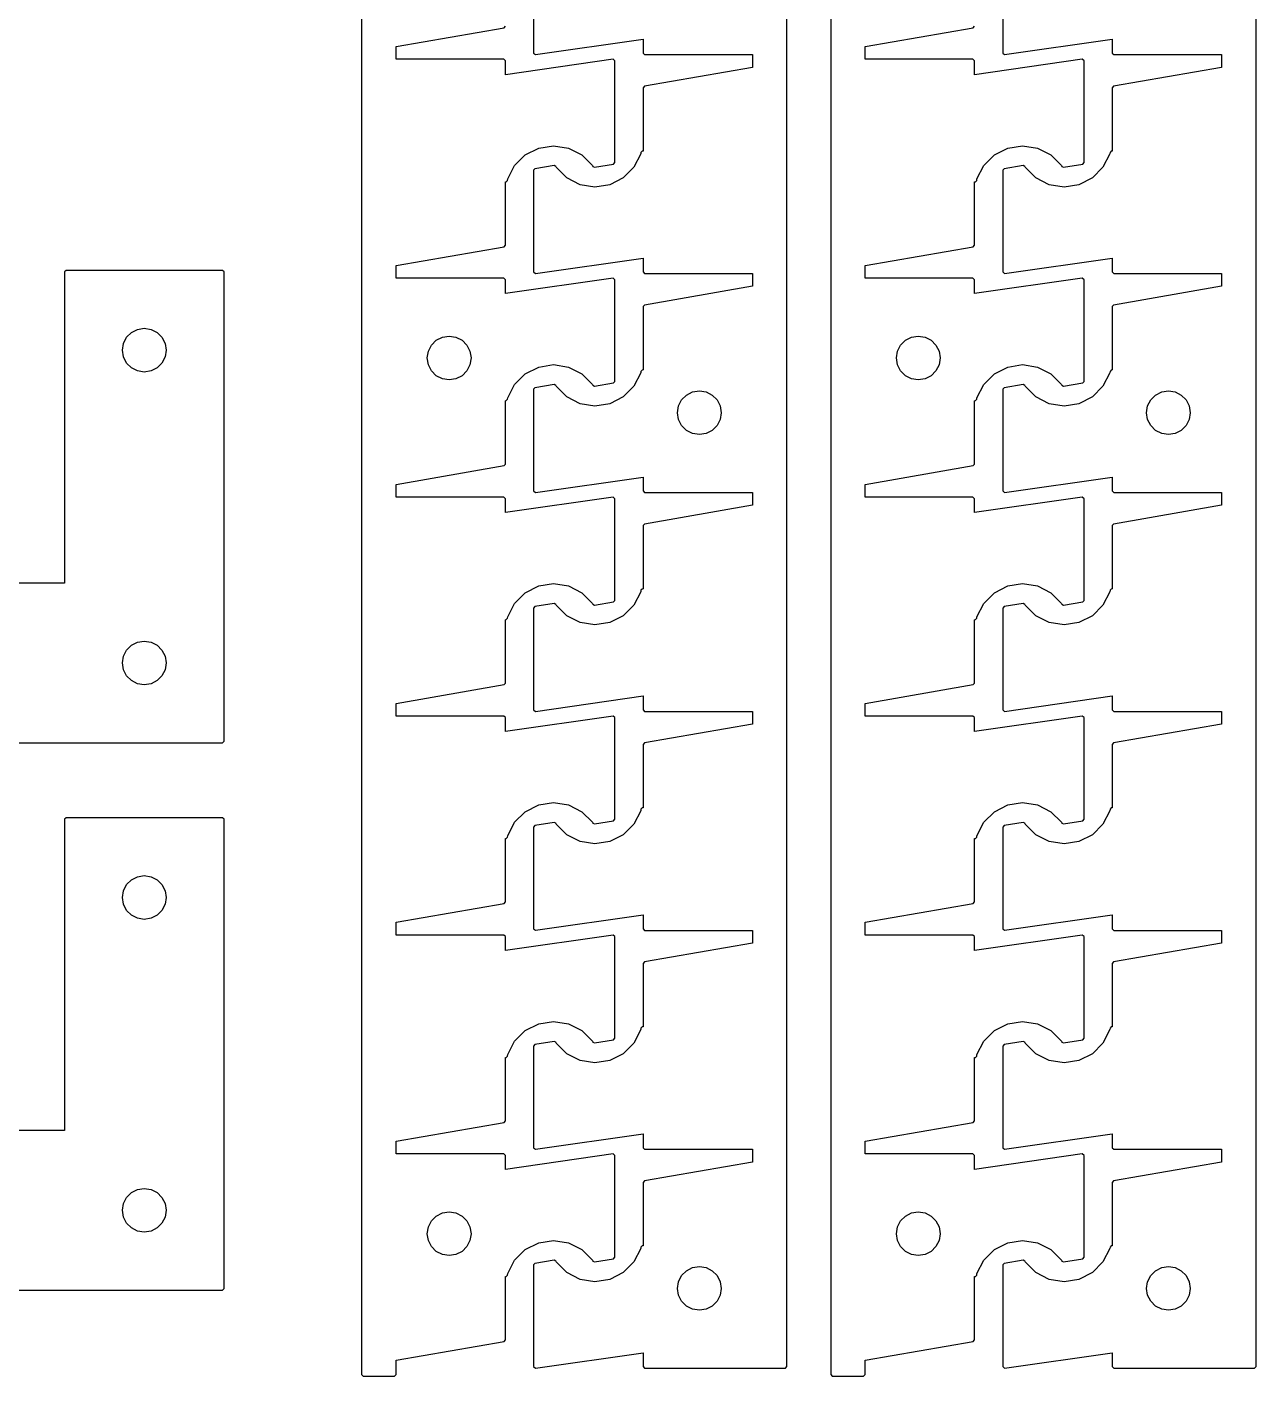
# Model space of a CAD drawing. Header units: metres. Extents: x 5 to 415, y 5 to 293.
# Drawn here: x 272.5 to 351.1, y 119.4 to 205.7 of the extents above; entities that cross this region are included whole.
import ezdxf

# ---------------------------------------------------------------- set-up
doc = ezdxf.new("R2010")
doc.units = ezdxf.units.M

msp = doc.modelspace()

# ---------------------------------------------------------------- linework, layer by layer
for p, q in [((321.1, 120), (321.1, 246)), ((351.1, 120), (351.1, 246)), ((293.9, 245.5), (293.9, 119.5)), ((323.9, 245.5), (323.9, 119.5)), ((304.9, 210.5), (304.9, 204)), ((334.9, 210.5), (334.9, 204)), ((296.1, 204.416), (303.017, 205.617)), ((303.017, 205.617), (303.1, 205.716)), ((326.1, 204.416), (333.017, 205.617)), ((333.017, 205.617), (333.1, 205.716)), ((305.014, 203.901), (311.9, 204.885)), ((311.9, 204.885), (311.9, 204)), ((335.014, 203.901), (341.9, 204.885)), ((341.9, 204.885), (341.9, 204)), ((296.1, 203.6), (296.1, 204.416)), ((303, 203.6), (296.1, 203.6)), ((303.1, 203.5), (303, 203.6)), ((309.986, 203.599), (303.1, 202.615)), ((304.9, 204), (305.014, 203.901)), ((310.1, 203.5), (309.986, 203.599)), ((311.9, 204), (312, 203.9)), ((312, 203.9), (318.9, 203.9)), ((318.9, 203.9), (318.9, 203.084)), ((326.1, 203.6), (326.1, 204.416)), ((333, 203.6), (326.1, 203.6)), ((333.1, 203.5), (333, 203.6)), ((339.986, 203.599), (333.1, 202.615)), ((334.9, 204), (335.014, 203.901)), ((340.1, 203.5), (339.986, 203.599)), ((341.9, 204), (342, 203.9)), ((342, 203.9), (348.9, 203.9)), ((348.9, 203.9), (348.9, 203.084)), ((303.1, 202.615), (303.1, 203.5)), ((310.1, 197), (310.1, 203.5)), ((318.9, 203.084), (311.983, 201.883)), ((333.1, 202.615), (333.1, 203.5)), ((340.1, 197), (340.1, 203.5)), ((348.9, 203.084), (341.983, 201.883)), ((311.983, 201.883), (311.9, 201.784)), ((341.983, 201.883), (341.9, 201.784)), ((311.9, 201.784), (311.9, 197.735)), ((341.9, 201.784), (341.9, 197.735)), ((304.368, 197.487), (305.225, 197.923)), ((305.225, 197.923), (306.175, 198.074)), ((306.175, 198.074), (307.125, 197.923)), ((307.125, 197.923), (307.982, 197.487)), ((311.763, 197.643), (311.748, 197.55)), ((311.846, 197.726), (311.763, 197.643)), ((311.9, 197.735), (311.846, 197.726)), ((334.368, 197.487), (335.225, 197.923)), ((335.225, 197.923), (336.175, 198.074)), ((336.175, 198.074), (337.125, 197.923)), ((337.125, 197.923), (337.982, 197.487)), ((341.763, 197.643), (341.748, 197.55)), ((341.846, 197.726), (341.763, 197.643)), ((341.9, 197.735), (341.846, 197.726)), ((303.252, 195.95), (303.688, 196.807)), ((303.688, 196.807), (304.368, 197.487)), ((306.206, 196.799), (304.984, 196.599)), ((306.311, 196.746), (306.206, 196.799)), ((306.338, 196.693), (306.311, 196.746)), ((307.018, 196.013), (306.338, 196.693)), ((307.982, 197.487), (308.662, 196.807)), ((308.662, 196.807), (308.689, 196.754)), ((308.689, 196.754), (308.794, 196.701)), ((308.794, 196.701), (310.016, 196.901)), ((310.016, 196.901), (310.1, 197)), ((311.312, 196.693), (310.632, 196.013)), ((311.748, 197.55), (311.312, 196.693)), ((333.252, 195.95), (333.688, 196.807)), ((333.688, 196.807), (334.368, 197.487)), ((336.206, 196.799), (334.984, 196.599)), ((336.311, 196.746), (336.206, 196.799)), ((336.338, 196.693), (336.311, 196.746)), ((337.018, 196.013), (336.338, 196.693)), ((337.982, 197.487), (338.662, 196.807)), ((338.662, 196.807), (338.689, 196.754)), ((338.689, 196.754), (338.794, 196.701)), ((338.794, 196.701), (340.016, 196.901)), ((340.016, 196.901), (340.1, 197)), ((341.312, 196.693), (340.632, 196.013)), ((341.748, 197.55), (341.312, 196.693)), ((303.154, 195.774), (303.237, 195.857)), ((303.237, 195.857), (303.252, 195.95)), ((304.984, 196.599), (304.9, 196.5)), ((304.9, 196.5), (304.9, 190)), ((307.875, 195.577), (307.018, 196.013)), ((310.632, 196.013), (309.775, 195.577)), ((333.154, 195.774), (333.237, 195.857)), ((333.237, 195.857), (333.252, 195.95)), ((334.984, 196.599), (334.9, 196.5)), ((334.9, 196.5), (334.9, 190)), ((337.875, 195.577), (337.018, 196.013)), ((340.632, 196.013), (339.775, 195.577)), ((303.1, 195.765), (303.154, 195.774)), ((303.1, 191.716), (303.1, 195.765)), ((308.825, 195.426), (307.875, 195.577)), ((309.775, 195.577), (308.825, 195.426)), ((333.1, 195.765), (333.154, 195.774)), ((333.1, 191.716), (333.1, 195.765)), ((338.825, 195.426), (337.875, 195.577)), ((339.775, 195.577), (338.825, 195.426)), ((296.1, 190.416), (303.017, 191.617)), ((303.017, 191.617), (303.1, 191.716)), ((326.1, 190.416), (333.017, 191.617)), ((333.017, 191.617), (333.1, 191.716)), ((305.014, 189.901), (311.9, 190.885)), ((311.9, 190.885), (311.9, 190)), ((335.014, 189.901), (341.9, 190.885)), ((341.9, 190.885), (341.9, 190)), ((275, 190.1), (274.9, 190)), ((274.9, 190), (274.9, 170.1)), ((285, 190.1), (275, 190.1)), ((285.1, 190), (285, 190.1)), ((285.1, 160), (285.1, 190)), ((296.1, 189.6), (296.1, 190.416)), ((304.9, 190), (305.014, 189.901)), ((311.9, 190), (312, 189.9)), ((312, 189.9), (318.9, 189.9)), ((318.9, 189.9), (318.9, 189.084)), ((326.1, 189.6), (326.1, 190.416)), ((334.9, 190), (335.014, 189.901)), ((341.9, 190), (342, 189.9)), ((342, 189.9), (348.9, 189.9)), ((348.9, 189.9), (348.9, 189.084)), ((303, 189.6), (296.1, 189.6)), ((303.1, 189.5), (303, 189.6)), ((309.986, 189.599), (303.1, 188.615)), ((303.1, 188.615), (303.1, 189.5)), ((310.1, 189.5), (309.986, 189.599)), ((310.1, 183), (310.1, 189.5)), ((318.9, 189.084), (311.983, 187.883)), ((333, 189.6), (326.1, 189.6)), ((333.1, 189.5), (333, 189.6)), ((339.986, 189.599), (333.1, 188.615)), ((333.1, 188.615), (333.1, 189.5)), ((340.1, 189.5), (339.986, 189.599)), ((340.1, 183), (340.1, 189.5)), ((348.9, 189.084), (341.983, 187.883)), ((311.983, 187.883), (311.9, 187.784)), ((311.9, 187.784), (311.9, 183.735)), ((341.983, 187.883), (341.9, 187.784)), ((341.9, 187.784), (341.9, 183.735)), ((279.568, 186.33), (280, 186.399)), ((280, 186.399), (280.432, 186.33)), ((278.67, 185.432), (278.868, 185.822)), ((278.868, 185.822), (279.178, 186.132)), ((279.178, 186.132), (279.568, 186.33)), ((280.432, 186.33), (280.822, 186.132)), ((280.822, 186.132), (281.132, 185.822)), ((281.132, 185.822), (281.33, 185.432)), ((298.368, 185.322), (298.678, 185.632)), ((298.678, 185.632), (299.068, 185.83)), ((299.068, 185.83), (299.5, 185.899)), ((299.5, 185.899), (299.932, 185.83)), ((299.932, 185.83), (300.322, 185.632)), ((300.322, 185.632), (300.632, 185.322)), ((328.368, 185.322), (328.678, 185.632)), ((328.678, 185.632), (329.068, 185.83)), ((329.068, 185.83), (329.5, 185.899)), ((329.5, 185.899), (329.932, 185.83)), ((329.932, 185.83), (330.322, 185.632)), ((330.322, 185.632), (330.632, 185.322)), ((278.601, 185), (278.67, 185.432)), ((278.67, 184.568), (278.601, 185)), ((281.33, 185.432), (281.399, 185)), ((281.399, 185), (281.33, 184.568)), ((298.101, 184.5), (298.17, 184.932)), ((298.17, 184.932), (298.368, 185.322)), ((300.632, 185.322), (300.83, 184.932)), ((300.83, 184.932), (300.899, 184.5)), ((328.101, 184.5), (328.17, 184.932)), ((328.17, 184.932), (328.368, 185.322)), ((330.632, 185.322), (330.83, 184.932)), ((330.83, 184.932), (330.899, 184.5)), ((278.868, 184.178), (278.67, 184.568)), ((279.178, 183.868), (278.868, 184.178)), ((279.568, 183.67), (279.178, 183.868)), ((280.822, 183.868), (280.432, 183.67)), ((281.132, 184.178), (280.822, 183.868)), ((281.33, 184.568), (281.132, 184.178)), ((298.17, 184.068), (298.101, 184.5)), ((298.368, 183.678), (298.17, 184.068)), ((300.83, 184.068), (300.632, 183.678)), ((300.899, 184.5), (300.83, 184.068)), ((304.368, 183.487), (305.225, 183.923)), ((305.225, 183.923), (306.175, 184.074)), ((306.175, 184.074), (307.125, 183.923)), ((307.125, 183.923), (307.982, 183.487)), ((328.17, 184.068), (328.101, 184.5)), ((328.368, 183.678), (328.17, 184.068)), ((330.83, 184.068), (330.632, 183.678)), ((330.899, 184.5), (330.83, 184.068)), ((334.368, 183.487), (335.225, 183.923)), ((335.225, 183.923), (336.175, 184.074)), ((336.175, 184.074), (337.125, 183.923)), ((337.125, 183.923), (337.982, 183.487)), ((280, 183.601), (279.568, 183.67)), ((280.432, 183.67), (280, 183.601)), ((298.678, 183.368), (298.368, 183.678)), ((299.068, 183.17), (298.678, 183.368)), ((299.5, 183.101), (299.068, 183.17)), ((299.932, 183.17), (299.5, 183.101)), ((300.322, 183.368), (299.932, 183.17)), ((300.632, 183.678), (300.322, 183.368)), ((303.688, 182.807), (304.368, 183.487)), ((307.982, 183.487), (308.662, 182.807)), ((308.794, 182.701), (310.016, 182.901)), ((310.016, 182.901), (310.1, 183)), ((311.748, 183.55), (311.312, 182.693)), ((311.763, 183.643), (311.748, 183.55)), ((311.846, 183.726), (311.763, 183.643)), ((311.9, 183.735), (311.846, 183.726)), ((328.678, 183.368), (328.368, 183.678)), ((329.068, 183.17), (328.678, 183.368)), ((329.5, 183.101), (329.068, 183.17)), ((329.932, 183.17), (329.5, 183.101)), ((330.322, 183.368), (329.932, 183.17)), ((330.632, 183.678), (330.322, 183.368)), ((333.688, 182.807), (334.368, 183.487)), ((337.982, 183.487), (338.662, 182.807)), ((338.794, 182.701), (340.016, 182.901)), ((340.016, 182.901), (340.1, 183)), ((341.748, 183.55), (341.312, 182.693)), ((341.763, 183.643), (341.748, 183.55)), ((341.846, 183.726), (341.763, 183.643)), ((341.9, 183.735), (341.846, 183.726)), ((303.252, 181.95), (303.688, 182.807)), ((304.984, 182.599), (304.9, 182.5)), ((304.9, 182.5), (304.9, 176)), ((306.206, 182.799), (304.984, 182.599)), ((306.311, 182.746), (306.206, 182.799)), ((306.338, 182.693), (306.311, 182.746)), ((307.018, 182.013), (306.338, 182.693)), ((308.662, 182.807), (308.689, 182.754)), ((308.689, 182.754), (308.794, 182.701)), ((311.312, 182.693), (310.632, 182.013)), ((314.368, 181.822), (314.678, 182.132)), ((314.678, 182.132), (315.068, 182.33)), ((315.068, 182.33), (315.5, 182.399)), ((315.5, 182.399), (315.932, 182.33)), ((315.932, 182.33), (316.322, 182.132)), ((316.322, 182.132), (316.632, 181.822)), ((333.252, 181.95), (333.688, 182.807)), ((334.984, 182.599), (334.9, 182.5)), ((334.9, 182.5), (334.9, 176)), ((336.206, 182.799), (334.984, 182.599)), ((336.311, 182.746), (336.206, 182.799)), ((336.338, 182.693), (336.311, 182.746)), ((337.018, 182.013), (336.338, 182.693)), ((338.662, 182.807), (338.689, 182.754)), ((338.689, 182.754), (338.794, 182.701)), ((341.312, 182.693), (340.632, 182.013)), ((344.368, 181.822), (344.678, 182.132)), ((344.678, 182.132), (345.068, 182.33)), ((345.068, 182.33), (345.5, 182.399)), ((345.5, 182.399), (345.932, 182.33)), ((345.932, 182.33), (346.322, 182.132)), ((346.322, 182.132), (346.632, 181.822)), ((303.1, 181.765), (303.154, 181.774)), ((303.1, 177.716), (303.1, 181.765)), ((303.154, 181.774), (303.237, 181.857)), ((303.237, 181.857), (303.252, 181.95)), ((307.875, 181.577), (307.018, 182.013)), ((308.825, 181.426), (307.875, 181.577)), ((309.775, 181.577), (308.825, 181.426)), ((310.632, 182.013), (309.775, 181.577)), ((314.101, 181), (314.17, 181.432)), ((314.17, 181.432), (314.368, 181.822)), ((316.632, 181.822), (316.83, 181.432)), ((316.83, 181.432), (316.899, 181)), ((333.1, 181.765), (333.154, 181.774)), ((333.1, 177.716), (333.1, 181.765)), ((333.154, 181.774), (333.237, 181.857)), ((333.237, 181.857), (333.252, 181.95)), ((337.875, 181.577), (337.018, 182.013)), ((338.825, 181.426), (337.875, 181.577)), ((339.775, 181.577), (338.825, 181.426)), ((340.632, 182.013), (339.775, 181.577)), ((344.101, 181), (344.17, 181.432)), ((344.17, 181.432), (344.368, 181.822)), ((346.632, 181.822), (346.83, 181.432)), ((346.83, 181.432), (346.899, 181)), ((314.17, 180.568), (314.101, 181)), ((314.368, 180.178), (314.17, 180.568)), ((316.83, 180.568), (316.632, 180.178)), ((316.899, 181), (316.83, 180.568)), ((344.17, 180.568), (344.101, 181)), ((344.368, 180.178), (344.17, 180.568)), ((346.83, 180.568), (346.632, 180.178)), ((346.899, 181), (346.83, 180.568)), ((314.678, 179.868), (314.368, 180.178)), ((315.068, 179.67), (314.678, 179.868)), ((315.5, 179.601), (315.068, 179.67)), ((315.932, 179.67), (315.5, 179.601)), ((316.322, 179.868), (315.932, 179.67)), ((316.632, 180.178), (316.322, 179.868)), ((344.678, 179.868), (344.368, 180.178)), ((345.068, 179.67), (344.678, 179.868)), ((345.5, 179.601), (345.068, 179.67)), ((345.932, 179.67), (345.5, 179.601)), ((346.322, 179.868), (345.932, 179.67)), ((346.632, 180.178), (346.322, 179.868)), ((303.017, 177.617), (303.1, 177.716)), ((333.017, 177.617), (333.1, 177.716)), ((296.1, 176.416), (303.017, 177.617)), ((305.014, 175.901), (311.9, 176.885)), ((311.9, 176.885), (311.9, 176)), ((326.1, 176.416), (333.017, 177.617)), ((335.014, 175.901), (341.9, 176.885)), ((341.9, 176.885), (341.9, 176)), ((296.1, 175.6), (296.1, 176.416)), ((304.9, 176), (305.014, 175.901)), ((311.9, 176), (312, 175.9)), ((326.1, 175.6), (326.1, 176.416)), ((334.9, 176), (335.014, 175.901)), ((341.9, 176), (342, 175.9)), ((303, 175.6), (296.1, 175.6)), ((303.1, 175.5), (303, 175.6)), ((309.986, 175.599), (303.1, 174.615)), ((303.1, 174.615), (303.1, 175.5)), ((310.1, 175.5), (309.986, 175.599)), ((310.1, 169), (310.1, 175.5)), ((312, 175.9), (318.9, 175.9)), ((318.9, 175.9), (318.9, 175.084)), ((333, 175.6), (326.1, 175.6)), ((333.1, 175.5), (333, 175.6)), ((339.986, 175.599), (333.1, 174.615)), ((333.1, 174.615), (333.1, 175.5)), ((340.1, 175.5), (339.986, 175.599)), ((340.1, 169), (340.1, 175.5)), ((342, 175.9), (348.9, 175.9)), ((348.9, 175.9), (348.9, 175.084)), ((318.9, 175.084), (311.983, 173.883)), ((348.9, 175.084), (341.983, 173.883)), ((311.983, 173.883), (311.9, 173.784)), ((311.9, 173.784), (311.9, 169.735)), ((341.983, 173.883), (341.9, 173.784)), ((341.9, 173.784), (341.9, 169.735)), ((274.9, 170.1), (250, 170.1)), ((305.225, 169.923), (306.175, 170.074)), ((306.175, 170.074), (307.125, 169.923)), ((335.225, 169.923), (336.175, 170.074)), ((336.175, 170.074), (337.125, 169.923)), ((303.688, 168.807), (304.368, 169.487)), ((304.368, 169.487), (305.225, 169.923)), ((307.125, 169.923), (307.982, 169.487)), ((307.982, 169.487), (308.662, 168.807)), ((311.748, 169.55), (311.312, 168.693)), ((311.763, 169.643), (311.748, 169.55)), ((311.846, 169.726), (311.763, 169.643)), ((311.9, 169.735), (311.846, 169.726)), ((333.688, 168.807), (334.368, 169.487)), ((334.368, 169.487), (335.225, 169.923)), ((337.125, 169.923), (337.982, 169.487)), ((337.982, 169.487), (338.662, 168.807)), ((341.748, 169.55), (341.312, 168.693)), ((341.763, 169.643), (341.748, 169.55)), ((341.846, 169.726), (341.763, 169.643)), ((341.9, 169.735), (341.846, 169.726)), ((303.252, 167.95), (303.688, 168.807)), ((304.984, 168.599), (304.9, 168.5)), ((304.9, 168.5), (304.9, 162)), ((306.206, 168.799), (304.984, 168.599)), ((306.311, 168.746), (306.206, 168.799)), ((306.338, 168.693), (306.311, 168.746)), ((307.018, 168.013), (306.338, 168.693)), ((308.662, 168.807), (308.689, 168.754)), ((308.689, 168.754), (308.794, 168.701)), ((308.794, 168.701), (310.016, 168.901)), ((310.016, 168.901), (310.1, 169)), ((311.312, 168.693), (310.632, 168.013)), ((333.252, 167.95), (333.688, 168.807)), ((334.984, 168.599), (334.9, 168.5)), ((334.9, 168.5), (334.9, 162)), ((336.206, 168.799), (334.984, 168.599)), ((336.311, 168.746), (336.206, 168.799)), ((336.338, 168.693), (336.311, 168.746)), ((337.018, 168.013), (336.338, 168.693)), ((338.662, 168.807), (338.689, 168.754)), ((338.689, 168.754), (338.794, 168.701)), ((338.794, 168.701), (340.016, 168.901)), ((340.016, 168.901), (340.1, 169)), ((341.312, 168.693), (340.632, 168.013)), ((303.1, 167.765), (303.154, 167.774)), ((303.1, 163.716), (303.1, 167.765)), ((303.154, 167.774), (303.237, 167.857)), ((303.237, 167.857), (303.252, 167.95)), ((307.875, 167.577), (307.018, 168.013)), ((308.825, 167.426), (307.875, 167.577)), ((309.775, 167.577), (308.825, 167.426)), ((310.632, 168.013), (309.775, 167.577)), ((333.1, 167.765), (333.154, 167.774)), ((333.1, 163.716), (333.1, 167.765)), ((333.154, 167.774), (333.237, 167.857)), ((333.237, 167.857), (333.252, 167.95)), ((337.875, 167.577), (337.018, 168.013)), ((338.825, 167.426), (337.875, 167.577)), ((339.775, 167.577), (338.825, 167.426)), ((340.632, 168.013), (339.775, 167.577)), ((278.67, 165.432), (278.868, 165.822)), ((278.868, 165.822), (279.178, 166.132)), ((279.178, 166.132), (279.568, 166.33)), ((279.568, 166.33), (280, 166.399)), ((280, 166.399), (280.432, 166.33)), ((280.432, 166.33), (280.822, 166.132)), ((280.822, 166.132), (281.132, 165.822)), ((281.132, 165.822), (281.33, 165.432)), ((278.601, 165), (278.67, 165.432)), ((278.67, 164.568), (278.601, 165)), ((281.33, 165.432), (281.399, 165)), ((281.399, 165), (281.33, 164.568)), ((278.868, 164.178), (278.67, 164.568)), ((279.178, 163.868), (278.868, 164.178)), ((281.132, 164.178), (280.822, 163.868)), ((281.33, 164.568), (281.132, 164.178)), ((279.568, 163.67), (279.178, 163.868)), ((280, 163.601), (279.568, 163.67)), ((280.432, 163.67), (280, 163.601)), ((280.822, 163.868), (280.432, 163.67)), ((296.1, 162.416), (303.017, 163.617)), ((303.017, 163.617), (303.1, 163.716)), ((326.1, 162.416), (333.017, 163.617)), ((333.017, 163.617), (333.1, 163.716)), ((296.1, 161.6), (296.1, 162.416)), ((305.014, 161.901), (311.9, 162.885)), ((311.9, 162.885), (311.9, 162)), ((326.1, 161.6), (326.1, 162.416)), ((335.014, 161.901), (341.9, 162.885)), ((341.9, 162.885), (341.9, 162)), ((303, 161.6), (296.1, 161.6)), ((303.1, 161.5), (303, 161.6)), ((309.986, 161.599), (303.1, 160.615)), ((303.1, 160.615), (303.1, 161.5)), ((304.9, 162), (305.014, 161.901)), ((310.1, 161.5), (309.986, 161.599)), ((310.1, 155), (310.1, 161.5)), ((311.9, 162), (312, 161.9)), ((312, 161.9), (318.9, 161.9)), ((318.9, 161.9), (318.9, 161.084)), ((333, 161.6), (326.1, 161.6)), ((333.1, 161.5), (333, 161.6)), ((339.986, 161.599), (333.1, 160.615)), ((333.1, 160.615), (333.1, 161.5)), ((334.9, 162), (335.014, 161.901)), ((340.1, 161.5), (339.986, 161.599)), ((340.1, 155), (340.1, 161.5)), ((341.9, 162), (342, 161.9)), ((342, 161.9), (348.9, 161.9)), ((348.9, 161.9), (348.9, 161.084)), ((318.9, 161.084), (311.983, 159.883)), ((348.9, 161.084), (341.983, 159.883)), ((250, 159.9), (285, 159.9)), ((285, 159.9), (285.1, 160)), ((311.983, 159.883), (311.9, 159.784)), ((311.9, 159.784), (311.9, 155.735)), ((341.983, 159.883), (341.9, 159.784)), ((341.9, 159.784), (341.9, 155.735)), ((303.688, 154.807), (304.368, 155.487)), ((304.368, 155.487), (305.225, 155.923)), ((305.225, 155.923), (306.175, 156.074)), ((306.175, 156.074), (307.125, 155.923)), ((307.125, 155.923), (307.982, 155.487)), ((307.982, 155.487), (308.662, 154.807)), ((311.748, 155.55), (311.312, 154.693)), ((311.763, 155.643), (311.748, 155.55)), ((311.846, 155.726), (311.763, 155.643)), ((311.9, 155.735), (311.846, 155.726)), ((333.688, 154.807), (334.368, 155.487)), ((334.368, 155.487), (335.225, 155.923)), ((335.225, 155.923), (336.175, 156.074)), ((336.175, 156.074), (337.125, 155.923)), ((337.125, 155.923), (337.982, 155.487)), ((337.982, 155.487), (338.662, 154.807)), ((341.748, 155.55), (341.312, 154.693)), ((341.763, 155.643), (341.748, 155.55)), ((341.846, 155.726), (341.763, 155.643)), ((341.9, 155.735), (341.846, 155.726)), ((275, 155.1), (274.9, 155)), ((274.9, 155), (274.9, 135.1)), ((285, 155.1), (275, 155.1)), ((285.1, 155), (285, 155.1)), ((285.1, 125), (285.1, 155)), ((303.252, 153.95), (303.688, 154.807)), ((304.984, 154.599), (304.9, 154.5)), ((304.9, 154.5), (304.9, 148)), ((306.206, 154.799), (304.984, 154.599)), ((306.311, 154.746), (306.206, 154.799)), ((306.338, 154.693), (306.311, 154.746)), ((307.018, 154.013), (306.338, 154.693)), ((308.662, 154.807), (308.689, 154.754)), ((308.689, 154.754), (308.794, 154.701)), ((308.794, 154.701), (310.016, 154.901)), ((310.016, 154.901), (310.1, 155)), ((311.312, 154.693), (310.632, 154.013)), ((333.252, 153.95), (333.688, 154.807)), ((334.984, 154.599), (334.9, 154.5)), ((334.9, 154.5), (334.9, 148)), ((336.206, 154.799), (334.984, 154.599)), ((336.311, 154.746), (336.206, 154.799)), ((336.338, 154.693), (336.311, 154.746)), ((337.018, 154.013), (336.338, 154.693)), ((338.662, 154.807), (338.689, 154.754)), ((338.689, 154.754), (338.794, 154.701)), ((338.794, 154.701), (340.016, 154.901)), ((340.016, 154.901), (340.1, 155)), ((341.312, 154.693), (340.632, 154.013)), ((303.1, 153.765), (303.154, 153.774)), ((303.1, 149.716), (303.1, 153.765)), ((303.154, 153.774), (303.237, 153.857)), ((303.237, 153.857), (303.252, 153.95)), ((307.875, 153.577), (307.018, 154.013)), ((308.825, 153.426), (307.875, 153.577)), ((309.775, 153.577), (308.825, 153.426)), ((310.632, 154.013), (309.775, 153.577)), ((333.1, 153.765), (333.154, 153.774)), ((333.1, 149.716), (333.1, 153.765)), ((333.154, 153.774), (333.237, 153.857)), ((333.237, 153.857), (333.252, 153.95)), ((337.875, 153.577), (337.018, 154.013)), ((338.825, 153.426), (337.875, 153.577)), ((339.775, 153.577), (338.825, 153.426)), ((340.632, 154.013), (339.775, 153.577)), ((278.868, 150.822), (279.178, 151.132)), ((279.178, 151.132), (279.568, 151.33)), ((279.568, 151.33), (280, 151.399)), ((280, 151.399), (280.432, 151.33)), ((280.432, 151.33), (280.822, 151.132)), ((280.822, 151.132), (281.132, 150.822)), ((278.601, 150), (278.67, 150.432)), ((278.67, 150.432), (278.868, 150.822)), ((281.132, 150.822), (281.33, 150.432)), ((281.33, 150.432), (281.399, 150)), ((278.67, 149.568), (278.601, 150)), ((278.868, 149.178), (278.67, 149.568)), ((281.33, 149.568), (281.132, 149.178)), ((281.399, 150), (281.33, 149.568)), ((296.1, 148.416), (303.017, 149.617)), ((303.017, 149.617), (303.1, 149.716)), ((326.1, 148.416), (333.017, 149.617)), ((333.017, 149.617), (333.1, 149.716)), ((279.178, 148.868), (278.868, 149.178)), ((279.568, 148.67), (279.178, 148.868)), ((280, 148.601), (279.568, 148.67)), ((280.432, 148.67), (280, 148.601)), ((280.822, 148.868), (280.432, 148.67)), ((281.132, 149.178), (280.822, 148.868)), ((296.1, 147.6), (296.1, 148.416)), ((305.014, 147.901), (311.9, 148.885)), ((311.9, 148.885), (311.9, 148)), ((326.1, 147.6), (326.1, 148.416)), ((335.014, 147.901), (341.9, 148.885)), ((341.9, 148.885), (341.9, 148)), ((303, 147.6), (296.1, 147.6)), ((303.1, 147.5), (303, 147.6)), ((309.986, 147.599), (303.1, 146.615)), ((304.9, 148), (305.014, 147.901)), ((310.1, 147.5), (309.986, 147.599)), ((311.9, 148), (312, 147.9)), ((312, 147.9), (318.9, 147.9)), ((318.9, 147.9), (318.9, 147.084)), ((333, 147.6), (326.1, 147.6)), ((333.1, 147.5), (333, 147.6)), ((339.986, 147.599), (333.1, 146.615)), ((334.9, 148), (335.014, 147.901)), ((340.1, 147.5), (339.986, 147.599)), ((341.9, 148), (342, 147.9)), ((342, 147.9), (348.9, 147.9)), ((348.9, 147.9), (348.9, 147.084)), ((303.1, 146.615), (303.1, 147.5)), ((310.1, 141), (310.1, 147.5)), ((318.9, 147.084), (311.983, 145.883)), ((333.1, 146.615), (333.1, 147.5)), ((340.1, 141), (340.1, 147.5)), ((348.9, 147.084), (341.983, 145.883)), ((311.983, 145.883), (311.9, 145.784)), ((341.983, 145.883), (341.9, 145.784)), ((311.9, 145.784), (311.9, 141.735)), ((341.9, 145.784), (341.9, 141.735)), ((303.688, 140.807), (304.368, 141.487)), ((304.368, 141.487), (305.225, 141.923)), ((305.225, 141.923), (306.175, 142.074)), ((306.175, 142.074), (307.125, 141.923)), ((307.125, 141.923), (307.982, 141.487)), ((307.982, 141.487), (308.662, 140.807)), ((311.748, 141.55), (311.312, 140.693)), ((311.763, 141.643), (311.748, 141.55)), ((311.846, 141.726), (311.763, 141.643)), ((311.9, 141.735), (311.846, 141.726)), ((333.688, 140.807), (334.368, 141.487)), ((334.368, 141.487), (335.225, 141.923)), ((335.225, 141.923), (336.175, 142.074)), ((336.175, 142.074), (337.125, 141.923)), ((337.125, 141.923), (337.982, 141.487)), ((337.982, 141.487), (338.662, 140.807)), ((341.748, 141.55), (341.312, 140.693)), ((341.763, 141.643), (341.748, 141.55)), ((341.846, 141.726), (341.763, 141.643)), ((341.9, 141.735), (341.846, 141.726)), ((303.252, 139.95), (303.688, 140.807)), ((306.206, 140.799), (304.984, 140.599)), ((306.311, 140.746), (306.206, 140.799)), ((306.338, 140.693), (306.311, 140.746)), ((307.018, 140.013), (306.338, 140.693)), ((308.662, 140.807), (308.689, 140.754)), ((308.689, 140.754), (308.794, 140.701)), ((308.794, 140.701), (310.016, 140.901)), ((310.016, 140.901), (310.1, 141)), ((311.312, 140.693), (310.632, 140.013)), ((333.252, 139.95), (333.688, 140.807)), ((336.206, 140.799), (334.984, 140.599)), ((336.311, 140.746), (336.206, 140.799)), ((336.338, 140.693), (336.311, 140.746)), ((337.018, 140.013), (336.338, 140.693)), ((338.662, 140.807), (338.689, 140.754)), ((338.689, 140.754), (338.794, 140.701)), ((338.794, 140.701), (340.016, 140.901)), ((340.016, 140.901), (340.1, 141)), ((341.312, 140.693), (340.632, 140.013)), ((303.1, 139.765), (303.154, 139.774)), ((303.1, 135.716), (303.1, 139.765)), ((303.154, 139.774), (303.237, 139.857)), ((303.237, 139.857), (303.252, 139.95)), ((304.984, 140.599), (304.9, 140.5)), ((304.9, 140.5), (304.9, 134)), ((307.875, 139.577), (307.018, 140.013)), ((310.632, 140.013), (309.775, 139.577)), ((333.1, 139.765), (333.154, 139.774)), ((333.1, 135.716), (333.1, 139.765)), ((333.154, 139.774), (333.237, 139.857)), ((333.237, 139.857), (333.252, 139.95)), ((334.984, 140.599), (334.9, 140.5)), ((334.9, 140.5), (334.9, 134)), ((337.875, 139.577), (337.018, 140.013)), ((340.632, 140.013), (339.775, 139.577)), ((308.825, 139.426), (307.875, 139.577)), ((309.775, 139.577), (308.825, 139.426)), ((338.825, 139.426), (337.875, 139.577)), ((339.775, 139.577), (338.825, 139.426)), ((296.1, 134.416), (303.017, 135.617)), ((303.017, 135.617), (303.1, 135.716)), ((326.1, 134.416), (333.017, 135.617)), ((333.017, 135.617), (333.1, 135.716)), ((274.9, 135.1), (250, 135.1)), ((305.014, 133.901), (311.9, 134.885)), ((311.9, 134.885), (311.9, 134)), ((335.014, 133.901), (341.9, 134.885)), ((341.9, 134.885), (341.9, 134)), ((296.1, 133.6), (296.1, 134.416)), ((304.9, 134), (305.014, 133.901)), ((311.9, 134), (312, 133.9)), ((312, 133.9), (318.9, 133.9)), ((318.9, 133.9), (318.9, 133.084)), ((326.1, 133.6), (326.1, 134.416)), ((334.9, 134), (335.014, 133.901)), ((341.9, 134), (342, 133.9)), ((342, 133.9), (348.9, 133.9)), ((348.9, 133.9), (348.9, 133.084)), ((303, 133.6), (296.1, 133.6)), ((303.1, 133.5), (303, 133.6)), ((309.986, 133.599), (303.1, 132.615)), ((303.1, 132.615), (303.1, 133.5)), ((310.1, 133.5), (309.986, 133.599)), ((310.1, 127), (310.1, 133.5)), ((318.9, 133.084), (311.983, 131.883)), ((333, 133.6), (326.1, 133.6)), ((333.1, 133.5), (333, 133.6)), ((339.986, 133.599), (333.1, 132.615)), ((333.1, 132.615), (333.1, 133.5)), ((340.1, 133.5), (339.986, 133.599)), ((340.1, 127), (340.1, 133.5)), ((348.9, 133.084), (341.983, 131.883)), ((278.868, 130.822), (279.178, 131.132)), ((279.178, 131.132), (279.568, 131.33)), ((279.568, 131.33), (280, 131.399)), ((280, 131.399), (280.432, 131.33)), ((280.432, 131.33), (280.822, 131.132)), ((280.822, 131.132), (281.132, 130.822)), ((311.983, 131.883), (311.9, 131.784)), ((311.9, 131.784), (311.9, 127.735)), ((341.983, 131.883), (341.9, 131.784)), ((341.9, 131.784), (341.9, 127.735)), ((278.601, 130), (278.67, 130.432)), ((278.67, 130.432), (278.868, 130.822)), ((281.132, 130.822), (281.33, 130.432)), ((281.33, 130.432), (281.399, 130)), ((278.67, 129.568), (278.601, 130)), ((278.868, 129.178), (278.67, 129.568)), ((281.33, 129.568), (281.132, 129.178)), ((281.399, 130), (281.33, 129.568)), ((298.368, 129.322), (298.678, 129.632)), ((298.678, 129.632), (299.068, 129.83)), ((299.068, 129.83), (299.5, 129.899)), ((299.5, 129.899), (299.932, 129.83)), ((299.932, 129.83), (300.322, 129.632)), ((300.322, 129.632), (300.632, 129.322)), ((328.368, 129.322), (328.678, 129.632)), ((328.678, 129.632), (329.068, 129.83)), ((329.068, 129.83), (329.5, 129.899)), ((329.5, 129.899), (329.932, 129.83)), ((329.932, 129.83), (330.322, 129.632)), ((330.322, 129.632), (330.632, 129.322)), ((279.178, 128.868), (278.868, 129.178)), ((279.568, 128.67), (279.178, 128.868)), ((280, 128.601), (279.568, 128.67)), ((280.432, 128.67), (280, 128.601)), ((280.822, 128.868), (280.432, 128.67)), ((281.132, 129.178), (280.822, 128.868)), ((298.101, 128.5), (298.17, 128.932)), ((298.17, 128.932), (298.368, 129.322)), ((300.632, 129.322), (300.83, 128.932)), ((300.83, 128.932), (300.899, 128.5)), ((328.101, 128.5), (328.17, 128.932)), ((328.17, 128.932), (328.368, 129.322)), ((330.632, 129.322), (330.83, 128.932)), ((330.83, 128.932), (330.899, 128.5)), ((298.17, 128.068), (298.101, 128.5)), ((298.368, 127.678), (298.17, 128.068)), ((298.678, 127.368), (298.368, 127.678)), ((300.632, 127.678), (300.322, 127.368)), ((300.83, 128.068), (300.632, 127.678)), ((300.899, 128.5), (300.83, 128.068)), ((304.368, 127.487), (305.225, 127.923)), ((305.225, 127.923), (306.175, 128.074)), ((306.175, 128.074), (307.125, 127.923)), ((307.125, 127.923), (307.982, 127.487)), ((311.846, 127.726), (311.763, 127.643)), ((311.9, 127.735), (311.846, 127.726)), ((328.17, 128.068), (328.101, 128.5)), ((328.368, 127.678), (328.17, 128.068)), ((328.678, 127.368), (328.368, 127.678)), ((330.632, 127.678), (330.322, 127.368)), ((330.83, 128.068), (330.632, 127.678)), ((330.899, 128.5), (330.83, 128.068)), ((334.368, 127.487), (335.225, 127.923)), ((335.225, 127.923), (336.175, 128.074)), ((336.175, 128.074), (337.125, 127.923)), ((337.125, 127.923), (337.982, 127.487)), ((341.846, 127.726), (341.763, 127.643)), ((341.9, 127.735), (341.846, 127.726)), ((299.068, 127.17), (298.678, 127.368)), ((299.5, 127.101), (299.068, 127.17)), ((299.932, 127.17), (299.5, 127.101)), ((300.322, 127.368), (299.932, 127.17)), ((303.688, 126.807), (304.368, 127.487)), ((307.982, 127.487), (308.662, 126.807)), ((308.794, 126.701), (310.016, 126.901)), ((310.016, 126.901), (310.1, 127)), ((311.748, 127.55), (311.312, 126.693)), ((311.763, 127.643), (311.748, 127.55)), ((329.068, 127.17), (328.678, 127.368)), ((329.5, 127.101), (329.068, 127.17)), ((329.932, 127.17), (329.5, 127.101)), ((330.322, 127.368), (329.932, 127.17)), ((333.688, 126.807), (334.368, 127.487)), ((337.982, 127.487), (338.662, 126.807)), ((338.794, 126.701), (340.016, 126.901)), ((340.016, 126.901), (340.1, 127)), ((341.748, 127.55), (341.312, 126.693)), ((341.763, 127.643), (341.748, 127.55)), ((303.237, 125.857), (303.252, 125.95)), ((303.252, 125.95), (303.688, 126.807)), ((304.984, 126.599), (304.9, 126.5)), ((304.9, 126.5), (304.9, 120)), ((306.206, 126.799), (304.984, 126.599)), ((306.311, 126.746), (306.206, 126.799)), ((306.338, 126.693), (306.311, 126.746)), ((307.018, 126.013), (306.338, 126.693)), ((307.875, 125.577), (307.018, 126.013)), ((308.662, 126.807), (308.689, 126.754)), ((308.689, 126.754), (308.794, 126.701)), ((310.632, 126.013), (309.775, 125.577)), ((311.312, 126.693), (310.632, 126.013)), ((314.368, 125.822), (314.678, 126.132)), ((314.678, 126.132), (315.068, 126.33)), ((315.068, 126.33), (315.5, 126.399)), ((315.5, 126.399), (315.932, 126.33)), ((315.932, 126.33), (316.322, 126.132)), ((316.322, 126.132), (316.632, 125.822)), ((333.237, 125.857), (333.252, 125.95)), ((333.252, 125.95), (333.688, 126.807)), ((334.984, 126.599), (334.9, 126.5)), ((334.9, 126.5), (334.9, 120)), ((336.206, 126.799), (334.984, 126.599)), ((336.311, 126.746), (336.206, 126.799)), ((336.338, 126.693), (336.311, 126.746)), ((337.018, 126.013), (336.338, 126.693)), ((337.875, 125.577), (337.018, 126.013)), ((338.662, 126.807), (338.689, 126.754)), ((338.689, 126.754), (338.794, 126.701)), ((340.632, 126.013), (339.775, 125.577)), ((341.312, 126.693), (340.632, 126.013)), ((344.368, 125.822), (344.678, 126.132)), ((344.678, 126.132), (345.068, 126.33)), ((345.068, 126.33), (345.5, 126.399)), ((345.5, 126.399), (345.932, 126.33)), ((345.932, 126.33), (346.322, 126.132)), ((346.322, 126.132), (346.632, 125.822)), ((303.1, 125.765), (303.154, 125.774)), ((303.1, 121.716), (303.1, 125.765)), ((303.154, 125.774), (303.237, 125.857)), ((308.825, 125.426), (307.875, 125.577)), ((309.775, 125.577), (308.825, 125.426)), ((314.101, 125), (314.17, 125.432)), ((314.17, 125.432), (314.368, 125.822)), ((316.632, 125.822), (316.83, 125.432)), ((316.83, 125.432), (316.899, 125)), ((333.1, 125.765), (333.154, 125.774)), ((333.1, 121.716), (333.1, 125.765)), ((333.154, 125.774), (333.237, 125.857)), ((338.825, 125.426), (337.875, 125.577)), ((339.775, 125.577), (338.825, 125.426)), ((344.101, 125), (344.17, 125.432)), ((344.17, 125.432), (344.368, 125.822)), ((346.632, 125.822), (346.83, 125.432)), ((346.83, 125.432), (346.899, 125)), ((250, 124.9), (285, 124.9)), ((285, 124.9), (285.1, 125)), ((314.17, 124.568), (314.101, 125)), ((314.368, 124.178), (314.17, 124.568)), ((316.83, 124.568), (316.632, 124.178)), ((316.899, 125), (316.83, 124.568)), ((344.17, 124.568), (344.101, 125)), ((344.368, 124.178), (344.17, 124.568)), ((346.83, 124.568), (346.632, 124.178)), ((346.899, 125), (346.83, 124.568)), ((314.678, 123.868), (314.368, 124.178)), ((315.068, 123.67), (314.678, 123.868)), ((315.5, 123.601), (315.068, 123.67)), ((315.932, 123.67), (315.5, 123.601)), ((316.322, 123.868), (315.932, 123.67)), ((316.632, 124.178), (316.322, 123.868)), ((344.678, 123.868), (344.368, 124.178)), ((345.068, 123.67), (344.678, 123.868)), ((345.5, 123.601), (345.068, 123.67)), ((345.932, 123.67), (345.5, 123.601)), ((346.322, 123.868), (345.932, 123.67)), ((346.632, 124.178), (346.322, 123.868)), ((303.017, 121.617), (303.1, 121.716)), ((333.017, 121.617), (333.1, 121.716)), ((296.1, 120.416), (303.017, 121.617)), ((305.014, 119.901), (311.9, 120.885)), ((311.9, 120.885), (311.9, 120)), ((326.1, 120.416), (333.017, 121.617)), ((335.014, 119.901), (341.9, 120.885)), ((341.9, 120.885), (341.9, 120)), ((296.1, 119.5), (296.1, 120.416)), ((304.9, 120), (305.014, 119.901)), ((311.9, 120), (312, 119.9)), ((321, 119.9), (321.1, 120)), ((326.1, 119.5), (326.1, 120.416)), ((334.9, 120), (335.014, 119.901)), ((341.9, 120), (342, 119.9)), ((351, 119.9), (351.1, 120)), ((293.9, 119.5), (294, 119.4)), ((294, 119.4), (296, 119.4)), ((296, 119.4), (296.1, 119.5)), ((312, 119.9), (321, 119.9)), ((323.9, 119.5), (324, 119.4)), ((324, 119.4), (326, 119.4)), ((326, 119.4), (326.1, 119.5)), ((342, 119.9), (351, 119.9))]:
    msp.add_line(p, q)

doc.saveas('drawing.dxf')
